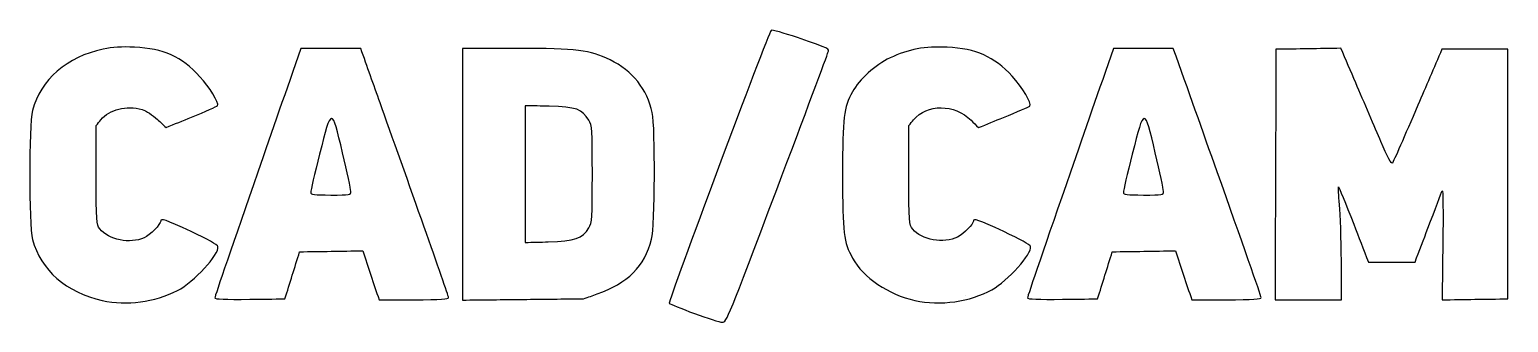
# Model space of a CAD drawing. Extents: x 9 to 145, y 48 to 75.
import ezdxf

# ---------------------------------------------------------------- set-up
doc = ezdxf.new("R2010")
doc.units = 0
doc.layers.get('0').update_dxf_attribs({"linetype": 'CONTINUOUS'})
doc.layers.add('IMAGE', color=7, linetype='CONTINUOUS')

# ---------------------------------------------------------------- blocks, each defined once
blk = doc.blocks.new('cadcam')
at = {"layer": 'IMAGE', "color": 7}
for points in [[(-6.29, -18.87), (-6.29, -18.87)], [(68.27, -18.87), (68.27, -18.87)], [(53.75, -28.3), (53.75, -28.3)], [(-25.41, -28.78), (-25.41, -28.78)], [(-15.09, -28.54), (-15.09, -28.54)], [(49.15, -28.78), (49.15, -28.78)], [(59.47, -28.54), (59.47, -28.54)], [(28.91, -29.97), (28.91, -29.97)]]:
    blk.add_lwpolyline(points, close=True, dxfattribs=at)
for points, knots in [([(26.61, -29.03), (26.48, -28.9), (35.65, -4.35), (35.95, -4.02), (36.02, -3.94), (37.11, -4.24), (38.37, -4.68), (41.47, -5.76), (41.27, -5.66), (41.17, -6.05), (41.12, -6.24), (39.01, -11.88), (36.48, -18.59), (32.04, -30.35), (31.86, -30.79), (31.47, -30.78), (31.25, -30.77), (30.1, -30.4), (28.91, -29.97), (27.72, -29.53), (26.68, -29.1), (26.61, -29.03)], [0, 0, 0, 0, 1, 1, 1, 2, 2, 2, 3, 3, 3, 4, 4, 4, 5, 5, 5, 6, 6, 6, 7, 7, 7, 7]), ([(-15.09, -28.54), (-15.09, -28.44), (-13.31, -23.26), (-11.14, -17.02), (-9.83, -13.23), (-8.51, -9.45), (-7.2, -5.67), (-6.28, -5.67), (-5.36, -5.67), (-4.45, -5.67), (-3.53, -5.67), (-2.62, -5.67), (-1.7, -5.67), (-1.11, -7.34), (-0.51, -9), (0.08, -10.67), (1.06, -13.42), (2.87, -18.51), (4.1, -21.98), (5.34, -25.45), (6.35, -28.38), (6.35, -28.5), (6.35, -28.67), (5.71, -28.71), (3.16, -28.71), (2.1, -28.71), (1.04, -28.71), (-0.02, -28.71), (-0.27, -27.96), (-0.52, -27.21), (-0.77, -26.47), (-1.02, -25.72), (-1.27, -24.97), (-1.52, -24.22), (-2.48, -24.24), (-3.45, -24.25), (-4.41, -24.27), (-5.38, -24.28), (-6.35, -24.3), (-7.31, -24.31), (-7.53, -25.03), (-7.76, -25.75), (-7.98, -26.47), (-8.21, -27.19), (-8.43, -27.91), (-8.65, -28.63), (-9.73, -28.64), (-10.8, -28.66), (-11.87, -28.67), (-14.15, -28.7), (-15.09, -28.66), (-15.09, -28.54)], [0, 0, 0, 0, 1, 1, 1, 2, 2, 2, 3, 3, 3, 4, 4, 4, 5, 5, 5, 6, 6, 6, 7, 7, 7, 8, 8, 8, 9, 9, 9, 10, 10, 10, 11, 11, 11, 12, 12, 12, 13, 13, 13, 14, 14, 14, 15, 15, 15, 16, 16, 16, 17, 17, 17, 17]), ([(-25.54, -12.22), (-25.68, -12.39), (-25.83, -12.56), (-25.97, -12.73), (-25.97, -14.24), (-25.97, -15.75), (-25.97, -17.26), (-25.97, -21.61), (-25.96, -21.8), (-25.64, -22.21), (-24.84, -23.22), (-22.84, -23.62), (-21.58, -23.03), (-21.01, -22.76), (-20.05, -21.8), (-20.05, -21.5), (-20.05, -21.22), (-19.67, -21.35), (-17.25, -22.47), (-15.75, -23.16), (-14.83, -23.67), (-14.8, -23.84), (-14.65, -24.55), (-17.01, -27.1), (-18.51, -27.86), (-20.65, -28.95), (-23.14, -29.28), (-25.41, -28.78), (-28.69, -28.06), (-31.08, -25.97), (-31.81, -23.18), (-32.16, -21.82), (-32.16, -12.72), (-31.81, -11.36), (-31.07, -8.54), (-28.65, -6.44), (-25.32, -5.73), (-24.47, -5.55), (-23.65, -5.5), (-22.45, -5.56), (-19.77, -5.69), (-18.15, -6.42), (-16.45, -8.26), (-15.59, -9.19), (-14.68, -10.68), (-14.83, -10.92), (-14.87, -10.98), (-15.95, -11.46), (-17.23, -11.98), (-18.01, -12.29), (-18.78, -12.61), (-19.56, -12.92), (-19.82, -12.68), (-20.08, -12.43), (-20.34, -12.19), (-20.79, -11.78), (-21.4, -11.38), (-21.75, -11.28), (-23.23, -10.87), (-24.71, -11.24), (-25.54, -12.22)], [0, 0, 0, 0, 1, 1, 1, 2, 2, 2, 3, 3, 3, 4, 4, 4, 5, 5, 5, 6, 6, 6, 7, 7, 7, 8, 8, 8, 9, 9, 9, 10, 10, 10, 11, 11, 11, 12, 12, 12, 13, 13, 13, 14, 14, 14, 15, 15, 15, 16, 16, 16, 17, 17, 17, 18, 18, 18, 19, 19, 19, 20, 20, 20, 20]), ([(21.19, -6.73), (23.21, -7.69), (24.6, -9.44), (25.05, -11.56), (25.34, -12.91), (25.29, -22.01), (24.99, -23.16), (24.34, -25.65), (22.8, -27.2), (20, -28.18), (19.58, -28.33), (19.17, -28.48), (18.75, -28.62), (16.9, -28.64), (15.04, -28.66), (13.19, -28.68), (11.34, -28.7), (9.48, -28.72), (7.63, -28.74), (7.63, -24.89), (7.63, -21.05), (7.63, -17.2), (7.63, -13.36), (7.63, -9.51), (7.63, -5.67), (9.29, -5.67), (10.94, -5.67), (12.6, -5.67), (18.22, -5.67), (19.24, -5.8), (21.19, -6.73)], [0, 0, 0, 0, 1, 1, 1, 2, 2, 2, 3, 3, 3, 4, 4, 4, 5, 5, 5, 6, 6, 6, 7, 7, 7, 8, 8, 8, 9, 9, 9, 10, 10, 10, 10]), ([(49.15, -28.78), (46.73, -28.25), (44.38, -26.66), (43.43, -24.91), (42.59, -23.38), (42.51, -22.68), (42.51, -17.27), (42.51, -11.87), (42.59, -11.16), (43.42, -9.64), (44.04, -8.51), (45.5, -7.19), (46.87, -6.54), (48.55, -5.74), (50.06, -5.46), (52.11, -5.56), (54.77, -5.69), (56.41, -6.42), (58.07, -8.21), (59, -9.22), (59.9, -10.75), (59.69, -10.95), (59.61, -11.02), (58.52, -11.5), (57.26, -12), (56.5, -12.31), (55.74, -12.62), (54.98, -12.93), (54.75, -12.7), (54.53, -12.48), (54.3, -12.26), (52.76, -10.75), (50.27, -10.73), (49.02, -12.22), (48.88, -12.39), (48.73, -12.56), (48.59, -12.73), (48.59, -14.24), (48.59, -15.75), (48.59, -17.26), (48.59, -21.66), (48.6, -21.8), (48.94, -22.23), (49.72, -23.23), (51.8, -23.6), (53.06, -22.96), (53.65, -22.65), (54.51, -21.79), (54.51, -21.5), (54.51, -21.22), (54.92, -21.36), (57.31, -22.47), (58.78, -23.15), (59.73, -23.68), (59.76, -23.84), (59.9, -24.5), (57.68, -26.97), (56.21, -27.79), (54.23, -28.9), (51.47, -29.29), (49.15, -28.78)], [0, 0, 0, 0, 1, 1, 1, 2, 2, 2, 3, 3, 3, 4, 4, 4, 5, 5, 5, 6, 6, 6, 7, 7, 7, 8, 8, 8, 9, 9, 9, 10, 10, 10, 11, 11, 11, 12, 12, 12, 13, 13, 13, 14, 14, 14, 15, 15, 15, 16, 16, 16, 17, 17, 17, 18, 18, 18, 19, 19, 19, 20, 20, 20, 20]), ([(59.47, -28.54), (59.47, -28.45), (61.24, -23.26), (63.41, -17.02), (64.73, -13.24), (66.04, -9.45), (67.36, -5.67), (68.27, -5.67), (69.19, -5.67), (70.11, -5.67), (71.02, -5.67), (71.94, -5.67), (72.85, -5.67), (74.2, -9.44), (75.54, -13.22), (76.88, -16.99), (79.1, -23.22), (80.91, -28.4), (80.91, -28.51), (80.91, -28.66), (80.16, -28.71), (77.72, -28.71), (76.66, -28.71), (75.6, -28.71), (74.54, -28.71), (74.29, -27.96), (74.04, -27.21), (73.79, -26.47), (73.54, -25.72), (73.29, -24.97), (73.04, -24.22), (72.08, -24.24), (71.11, -24.25), (70.15, -24.27), (69.18, -24.28), (68.21, -24.3), (67.25, -24.31), (67.03, -25.03), (66.8, -25.75), (66.58, -26.47), (66.35, -27.19), (66.13, -27.91), (65.91, -28.63), (64.83, -28.64), (63.76, -28.66), (62.69, -28.67), (60.47, -28.7), (59.47, -28.66), (59.47, -28.54)], [0, 0, 0, 0, 1, 1, 1, 2, 2, 2, 3, 3, 3, 4, 4, 4, 5, 5, 5, 6, 6, 6, 7, 7, 7, 8, 8, 8, 9, 9, 9, 10, 10, 10, 11, 11, 11, 12, 12, 12, 13, 13, 13, 14, 14, 14, 15, 15, 15, 16, 16, 16, 16]), ([(92.96, -16.19), (93.03, -16.08), (94.08, -13.69), (95.3, -10.87), (96.03, -9.16), (96.77, -7.46), (97.5, -5.75), (98.51, -5.75), (99.52, -5.75), (100.53, -5.75), (101.53, -5.75), (102.54, -5.75), (103.55, -5.75), (103.55, -9.56), (103.55, -13.38), (103.55, -17.19), (103.55, -21), (103.55, -24.82), (103.55, -28.63), (102.54, -28.64), (101.54, -28.66), (100.53, -28.67), (99.52, -28.69), (98.51, -28.7), (97.51, -28.72), (97.53, -27), (97.56, -25.28), (97.58, -23.56), (97.62, -20.73), (97.59, -18.55), (97.52, -18.72), (97.45, -18.89), (96.86, -20.43), (96.21, -22.15), (95.82, -23.19), (95.42, -24.23), (95.03, -25.27), (94.32, -25.27), (93.6, -25.27), (92.89, -25.27), (92.18, -25.27), (91.47, -25.27), (90.75, -25.27), (90.3, -24.11), (89.85, -22.95), (89.4, -21.79), (88.66, -19.88), (88.03, -18.34), (88, -18.36), (87.98, -18.39), (88.02, -19.13), (88.11, -20), (88.19, -20.88), (88.26, -23.19), (88.27, -25.15), (88.27, -26.34), (88.27, -27.52), (88.27, -28.71), (87.26, -28.71), (86.24, -28.71), (85.23, -28.71), (84.21, -28.71), (83.2, -28.71), (82.19, -28.71), (82.2, -24.88), (82.21, -21.06), (82.23, -17.23), (82.24, -13.4), (82.26, -9.58), (82.27, -5.75), (83.26, -5.74), (84.25, -5.72), (85.25, -5.71), (86.24, -5.69), (87.23, -5.68), (88.22, -5.66), (88.68, -6.72), (89.13, -7.77), (89.59, -8.83), (90.34, -10.57), (91.37, -12.98), (91.89, -14.19), (92.5, -15.63), (92.88, -16.33), (92.96, -16.19)], [0, 0, 0, 0, 1, 1, 1, 2, 2, 2, 3, 3, 3, 4, 4, 4, 5, 5, 5, 6, 6, 6, 7, 7, 7, 8, 8, 8, 9, 9, 9, 10, 10, 10, 11, 11, 11, 12, 12, 12, 13, 13, 13, 14, 14, 14, 15, 15, 15, 16, 16, 16, 17, 17, 17, 18, 18, 18, 19, 19, 19, 20, 20, 20, 21, 21, 21, 22, 22, 22, 23, 23, 23, 24, 24, 24, 25, 25, 25, 26, 26, 26, 27, 27, 27, 28, 28, 28, 28]), ([(-6.29, -18.87), (-6.29, -18.73), (-5.92, -17.15), (-5.47, -15.35), (-4.39, -11.02), (-4.36, -11.02), (-3.36, -15.25), (-2.95, -17), (-2.61, -18.58), (-2.61, -18.77), (-2.61, -19.1), (-2.68, -19.11), (-4.45, -19.11), (-5.99, -19.11), (-6.29, -19.07), (-6.29, -18.87)], [0, 0, 0, 0, 1, 1, 1, 2, 2, 2, 3, 3, 3, 4, 4, 4, 5, 5, 5, 5]), ([(19.22, -12.24), (19.53, -12.76), (19.55, -13.05), (19.55, -17.19), (19.55, -21.3), (19.53, -21.63), (19.23, -22.13), (18.67, -23.09), (17.93, -23.34), (15.51, -23.41), (14.8, -23.42), (14.1, -23.44), (13.39, -23.46), (13.39, -21.37), (13.39, -19.28), (13.39, -17.19), (13.39, -15.1), (13.39, -13.01), (13.39, -10.92), (14.12, -10.94), (14.86, -10.96), (15.59, -10.97), (18.08, -11.04), (18.63, -11.23), (19.22, -12.24)], [0, 0, 0, 0, 1, 1, 1, 2, 2, 2, 3, 3, 3, 4, 4, 4, 5, 5, 5, 6, 6, 6, 7, 7, 7, 8, 8, 8, 8]), ([(68.27, -18.87), (68.27, -18.73), (68.64, -17.15), (69.09, -15.35), (70.17, -11.02), (70.2, -11.02), (71.2, -15.25), (71.61, -17), (71.95, -18.58), (71.95, -18.77), (71.95, -19.1), (71.88, -19.11), (70.11, -19.11), (68.57, -19.11), (68.27, -19.07), (68.27, -18.87)], [0, 0, 0, 0, 1, 1, 1, 2, 2, 2, 3, 3, 3, 4, 4, 4, 5, 5, 5, 5])]:
    blk.add_open_spline(points, degree=3, knots=knots, dxfattribs=at)

msp = doc.modelspace()

# ---------------------------------------------------------------- block references
at = {"linetype": 'Continuous'}
msp.add_blockref('cadcam', (41.17, 79.27), dxfattribs=at)

doc.saveas('drawing.dxf')
